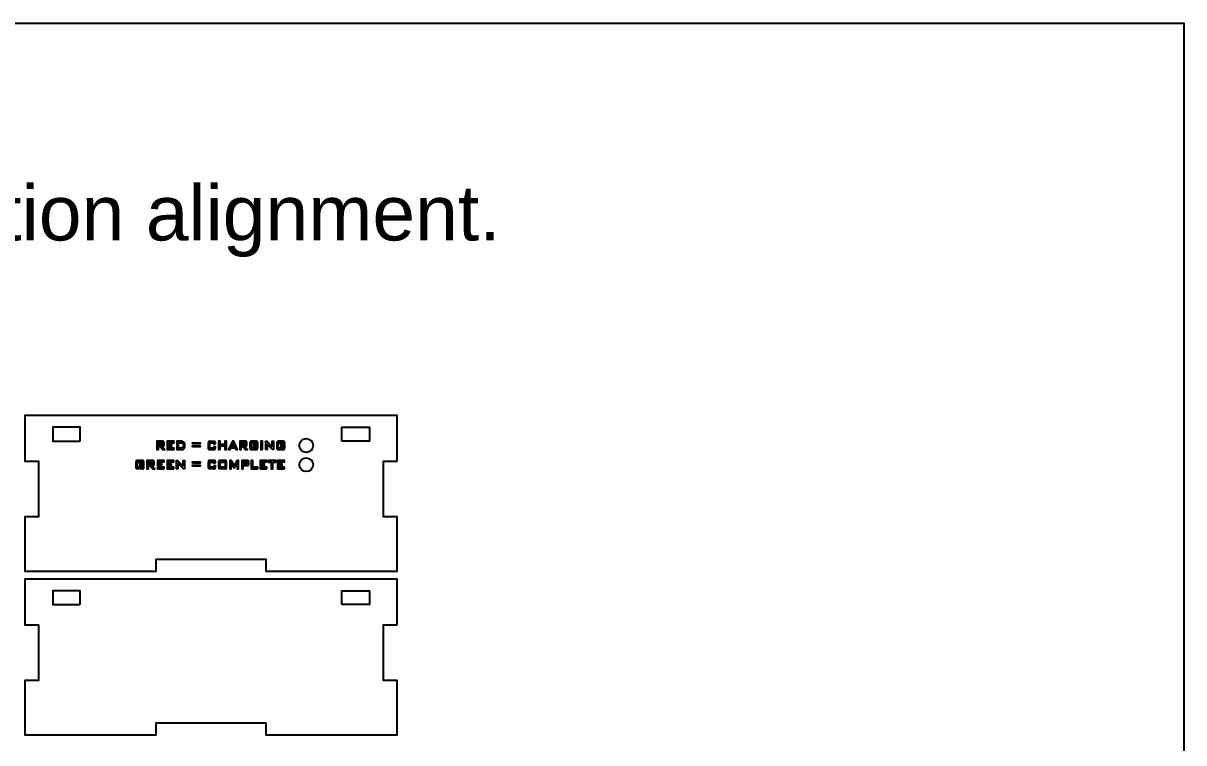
# Model space of a CAD drawing. Header units: inches. Extents: x 17686.2 to 17710.1, y 16300.4 to 16318.2.
# Drawn here: x 17699.58 to 17710.11, y 16308.96 to 16315.48 of the extents above; entities that cross this region are included whole.
import ezdxf

# ---------------------------------------------------------------- set-up
doc = ezdxf.new("R2010")
doc.units = ezdxf.units.IN
doc.header["$MEASUREMENT"] = 0
doc.layers.add('DEFAULT_LAYER', color=1, linetype='Continuous')
doc.styles.get("Standard").update_dxf_attribs({"font": 'arial.ttf'})

msp = doc.modelspace()

# ---------------------------------------------------------------- linework, layer by layer
at = {"color": 3}
msp.add_lwpolyline([(17686.235, 16315.485), (17710.112, 16315.485), (17710.112, 16300.371), (17686.235, 16300.371)], close=True, dxfattribs=at)
at = {"color": 1, "linetype": 'ByBlock'}
for points in [[(17702.969, 16311.508), (17702.844, 16311.508), (17702.844, 16311.008), (17702.969, 16311.008), (17702.969, 16310.508), (17701.781, 16310.508), (17701.781, 16310.618), (17700.781, 16310.618), (17700.781, 16310.508), (17699.594, 16310.508), (17699.594, 16311.008), (17699.719, 16311.008), (17699.719, 16311.508), (17699.594, 16311.508), (17699.594, 16311.928), (17702.969, 16311.928)], [(17700.094, 16311.693), (17700.094, 16311.818), (17699.844, 16311.818), (17699.844, 16311.693)], [(17702.469, 16311.693), (17702.469, 16311.818), (17702.719, 16311.818), (17702.719, 16311.693)], [(17702.969, 16310.024), (17702.844, 16310.024), (17702.844, 16309.524), (17702.969, 16309.524), (17702.969, 16309.024), (17701.781, 16309.024), (17701.781, 16309.134), (17700.781, 16309.134), (17700.781, 16309.024), (17699.594, 16309.024), (17699.594, 16309.524), (17699.719, 16309.524), (17699.719, 16310.024), (17699.594, 16310.024), (17699.594, 16310.444), (17702.969, 16310.444)], [(17700.094, 16310.209), (17700.094, 16310.334), (17699.844, 16310.334), (17699.844, 16310.209)], [(17702.469, 16310.209), (17702.469, 16310.334), (17702.719, 16310.334), (17702.719, 16310.209)]]:
    msp.add_lwpolyline(points, close=True, dxfattribs=at)
at = {"color": 2, "linetype": 'ByBlock'}
for points in [[(17700.804, 16311.644), (17700.818, 16311.644), (17700.842, 16311.616), (17700.862, 16311.616), (17700.834, 16311.644), (17700.845, 16311.644), (17700.852, 16311.648), (17700.853, 16311.649), (17700.855, 16311.659), (17700.855, 16311.679), (17700.852, 16311.687), (17700.85, 16311.689), (17700.842, 16311.691), (17700.79, 16311.691), (17700.79, 16311.616), (17700.804, 16311.616)], [(17700.841, 16311.677), (17700.842, 16311.672), (17700.842, 16311.663), (17700.841, 16311.658), (17700.836, 16311.657), (17700.804, 16311.657), (17700.804, 16311.678), (17700.836, 16311.678)], [(17700.946, 16311.616), (17700.946, 16311.63), (17700.897, 16311.63), (17700.897, 16311.649), (17700.926, 16311.649), (17700.926, 16311.661), (17700.897, 16311.661), (17700.897, 16311.678), (17700.946, 16311.678), (17700.946, 16311.691), (17700.884, 16311.691), (17700.884, 16311.616)], [(17701.021, 16311.617), (17701.023, 16311.618), (17701.032, 16311.621), (17701.036, 16311.627), (17701.041, 16311.635), (17701.043, 16311.643), (17701.044, 16311.654), (17701.043, 16311.664), (17701.041, 16311.674), (17701.036, 16311.681), (17701.035, 16311.682), (17701.027, 16311.687), (17701.02, 16311.691), (17700.972, 16311.691), (17700.972, 16311.616), (17701.014, 16311.616)], [(17700.985, 16311.678), (17701.011, 16311.678), (17701.018, 16311.676), (17701.025, 16311.672), (17701.028, 16311.665), (17701.031, 16311.654), (17701.028, 16311.643), (17701.024, 16311.636), (17701.021, 16311.634), (17701.014, 16311.631), (17701.003, 16311.63), (17700.985, 16311.63)], [(17701.114, 16311.669), (17701.114, 16311.678), (17701.183, 16311.678), (17701.183, 16311.669)], [(17701.114, 16311.64), (17701.114, 16311.65), (17701.183, 16311.65), (17701.183, 16311.64)], [(17701.256, 16311.629), (17701.259, 16311.619), (17701.261, 16311.617), (17701.306, 16311.616), (17701.312, 16311.616), (17701.318, 16311.619), (17701.32, 16311.622), (17701.321, 16311.634), (17701.321, 16311.642), (17701.307, 16311.642), (17701.307, 16311.63), (17701.27, 16311.63), (17701.27, 16311.678), (17701.307, 16311.678), (17701.307, 16311.666), (17701.321, 16311.673), (17701.321, 16311.679), (17701.318, 16311.687), (17701.316, 16311.69), (17701.271, 16311.691), (17701.265, 16311.691), (17701.259, 16311.687), (17701.257, 16311.684), (17701.256, 16311.673)], [(17701.364, 16311.616), (17701.364, 16311.649), (17701.408, 16311.649), (17701.408, 16311.616), (17701.422, 16311.616), (17701.422, 16311.691), (17701.408, 16311.691), (17701.408, 16311.662), (17701.364, 16311.662), (17701.364, 16311.691), (17701.35, 16311.691), (17701.35, 16311.616)], [(17701.461, 16311.632), (17701.499, 16311.632), (17701.506, 16311.616), (17701.522, 16311.616), (17701.488, 16311.691), (17701.475, 16311.691), (17701.44, 16311.616), (17701.455, 16311.616)], [(17701.481, 16311.677), (17701.494, 16311.645), (17701.468, 16311.645)], [(17701.556, 16311.644), (17701.568, 16311.644), (17701.592, 16311.616), (17701.613, 16311.616), (17701.585, 16311.644), (17701.596, 16311.644), (17701.603, 16311.648), (17701.604, 16311.649), (17701.607, 16311.659), (17701.607, 16311.677), (17701.606, 16311.679), (17701.603, 16311.687), (17701.602, 16311.689), (17701.594, 16311.691), (17701.542, 16311.691), (17701.542, 16311.616), (17701.556, 16311.616)], [(17701.591, 16311.677), (17701.594, 16311.672), (17701.594, 16311.663), (17701.591, 16311.658), (17701.587, 16311.657), (17701.556, 16311.657), (17701.556, 16311.678), (17701.587, 16311.678)], [(17701.636, 16311.619), (17701.64, 16311.617), (17701.649, 16311.616), (17701.695, 16311.616), (17701.702, 16311.619), (17701.704, 16311.622), (17701.705, 16311.634), (17701.705, 16311.659), (17701.668, 16311.659), (17701.668, 16311.647), (17701.691, 16311.647), (17701.691, 16311.63), (17701.648, 16311.63), (17701.648, 16311.678), (17701.691, 16311.678), (17701.691, 16311.672), (17701.705, 16311.673), (17701.705, 16311.679), (17701.702, 16311.687), (17701.699, 16311.69), (17701.69, 16311.691), (17701.644, 16311.691), (17701.636, 16311.687), (17701.635, 16311.684), (17701.633, 16311.673), (17701.633, 16311.634), (17701.634, 16311.629)], [(17701.749, 16311.616), (17701.749, 16311.691), (17701.734, 16311.691), (17701.734, 16311.616)], [(17701.837, 16311.64), (17701.837, 16311.691), (17701.849, 16311.691), (17701.849, 16311.616), (17701.84, 16311.616), (17701.792, 16311.666), (17701.792, 16311.616), (17701.779, 16311.616), (17701.779, 16311.691), (17701.789, 16311.691)], [(17701.893, 16311.616), (17701.939, 16311.616), (17701.947, 16311.619), (17701.948, 16311.622), (17701.95, 16311.634), (17701.95, 16311.659), (17701.913, 16311.659), (17701.913, 16311.647), (17701.936, 16311.647), (17701.936, 16311.63), (17701.892, 16311.63), (17701.892, 16311.678), (17701.936, 16311.678), (17701.936, 16311.672), (17701.95, 16311.673), (17701.95, 16311.679), (17701.947, 16311.687), (17701.944, 16311.69), (17701.935, 16311.691), (17701.888, 16311.691), (17701.882, 16311.687), (17701.88, 16311.684), (17701.879, 16311.673), (17701.879, 16311.629), (17701.882, 16311.619), (17701.884, 16311.617)], [(17700.6, 16311.453), (17700.603, 16311.445), (17700.606, 16311.443), (17700.656, 16311.442), (17700.661, 16311.442), (17700.668, 16311.445), (17700.67, 16311.448), (17700.671, 16311.458), (17700.671, 16311.485), (17700.634, 16311.485), (17700.634, 16311.472), (17700.657, 16311.472), (17700.657, 16311.455), (17700.614, 16311.455), (17700.614, 16311.502), (17700.657, 16311.502), (17700.657, 16311.497), (17700.671, 16311.499), (17700.671, 16311.504), (17700.668, 16311.513), (17700.666, 16311.516), (17700.614, 16311.516), (17700.61, 16311.516), (17700.603, 16311.513), (17700.602, 16311.51), (17700.6, 16311.498)], [(17700.714, 16311.47), (17700.728, 16311.47), (17700.752, 16311.442), (17700.772, 16311.442), (17700.744, 16311.47), (17700.755, 16311.47), (17700.762, 16311.473), (17700.763, 16311.474), (17700.765, 16311.484), (17700.765, 16311.504), (17700.762, 16311.513), (17700.76, 16311.514), (17700.752, 16311.516), (17700.7, 16311.516), (17700.7, 16311.442), (17700.714, 16311.442)], [(17700.855, 16311.442), (17700.855, 16311.455), (17700.807, 16311.455), (17700.807, 16311.474), (17700.836, 16311.474), (17700.836, 16311.487), (17700.807, 16311.487), (17700.807, 16311.504), (17700.855, 16311.504), (17700.855, 16311.516), (17700.794, 16311.516), (17700.794, 16311.442)], [(17700.944, 16311.442), (17700.944, 16311.455), (17700.895, 16311.455), (17700.895, 16311.474), (17700.923, 16311.474), (17700.923, 16311.487), (17700.895, 16311.487), (17700.895, 16311.504), (17700.943, 16311.504), (17700.943, 16311.516), (17700.882, 16311.516), (17700.882, 16311.442)], [(17701.027, 16311.466), (17701.027, 16311.516), (17701.04, 16311.516), (17701.04, 16311.442), (17701.031, 16311.442), (17700.981, 16311.492), (17700.981, 16311.442), (17700.969, 16311.442), (17700.969, 16311.516), (17700.978, 16311.516)], [(17701.256, 16311.453), (17701.259, 16311.445), (17701.261, 16311.443), (17701.306, 16311.442), (17701.312, 16311.442), (17701.318, 16311.445), (17701.32, 16311.448), (17701.321, 16311.458), (17701.321, 16311.468), (17701.307, 16311.468), (17701.307, 16311.455), (17701.27, 16311.455), (17701.27, 16311.502), (17701.307, 16311.502), (17701.307, 16311.491), (17701.321, 16311.498), (17701.321, 16311.504), (17701.318, 16311.513), (17701.314, 16311.516), (17701.271, 16311.516), (17701.265, 16311.516), (17701.259, 16311.513), (17701.257, 16311.51), (17701.256, 16311.498)], [(17701.349, 16311.453), (17701.351, 16311.445), (17701.355, 16311.443), (17701.408, 16311.442), (17701.413, 16311.442), (17701.419, 16311.445), (17701.422, 16311.448), (17701.423, 16311.498), (17701.423, 16311.504), (17701.419, 16311.513), (17701.414, 16311.516), (17701.364, 16311.516), (17701.359, 16311.516), (17701.351, 16311.513), (17701.35, 16311.51), (17701.349, 16311.498)], [(17701.464, 16311.493), (17701.489, 16311.45), (17701.492, 16311.45), (17701.517, 16311.492), (17701.517, 16311.442), (17701.531, 16311.442), (17701.531, 16311.516), (17701.519, 16311.516), (17701.492, 16311.471), (17701.464, 16311.516), (17701.452, 16311.516), (17701.452, 16311.442), (17701.464, 16311.442)], [(17701.574, 16311.47), (17701.611, 16311.47), (17701.615, 16311.471), (17701.621, 16311.474), (17701.622, 16311.475), (17701.625, 16311.485), (17701.625, 16311.501), (17701.624, 16311.504), (17701.621, 16311.513), (17701.62, 16311.514), (17701.611, 16311.516), (17701.56, 16311.516), (17701.56, 16311.442), (17701.574, 16311.442)], [(17701.705, 16311.442), (17701.705, 16311.455), (17701.66, 16311.455), (17701.66, 16311.516), (17701.646, 16311.516), (17701.646, 16311.442)], [(17701.787, 16311.442), (17701.787, 16311.455), (17701.739, 16311.455), (17701.739, 16311.474), (17701.767, 16311.474), (17701.767, 16311.487), (17701.739, 16311.487), (17701.739, 16311.504), (17701.786, 16311.504), (17701.786, 16311.516), (17701.726, 16311.516), (17701.726, 16311.442)], [(17701.841, 16311.502), (17701.868, 16311.502), (17701.868, 16311.516), (17701.799, 16311.516), (17701.799, 16311.502), (17701.827, 16311.502), (17701.827, 16311.442), (17701.841, 16311.442)], [(17701.948, 16311.442), (17701.948, 16311.455), (17701.9, 16311.455), (17701.9, 16311.474), (17701.927, 16311.474), (17701.927, 16311.487), (17701.9, 16311.487), (17701.9, 16311.504), (17701.947, 16311.504), (17701.947, 16311.516), (17701.886, 16311.516), (17701.886, 16311.442)], [(17700.751, 16311.484), (17700.745, 16311.483), (17700.714, 16311.483), (17700.714, 16311.504), (17700.745, 16311.504), (17700.751, 16311.502), (17700.752, 16311.497), (17700.752, 16311.489)], [(17701.114, 16311.494), (17701.114, 16311.504), (17701.183, 16311.504), (17701.183, 16311.494)], [(17701.114, 16311.466), (17701.114, 16311.475), (17701.183, 16311.475), (17701.183, 16311.466)], [(17701.363, 16311.502), (17701.409, 16311.502), (17701.409, 16311.455), (17701.363, 16311.455)], [(17701.609, 16311.503), (17701.611, 16311.498), (17701.611, 16311.49), (17701.609, 16311.485), (17701.605, 16311.484), (17701.574, 16311.484), (17701.574, 16311.504), (17701.605, 16311.504)]]:
    msp.add_lwpolyline(points, close=True, dxfattribs=at)
at = {"color": 1, "linetype": 'ByBlock'}
for centre in [(17702.146, 16311.653), (17702.146, 16311.478)]:
    msp.add_circle(centre, 0.0625, dxfattribs=at)

# ---------------------------------------------------------------- texts
at = {"layer": 'DEFAULT_LAYER', "color": 3, "linetype": 'Continuous', "insert": (17686.889, 16314.847), "char_height": 0.5, "attachment_point": 1}
msp.add_mtext_dynamic_manual_height_columns('Red = vector cuts.\\PGreen = fast vector marking for construction alignment.\\PYellow = engraving.', width=163.30547, gutter_width=1, heights=[19.731], dxfattribs=at)

doc.saveas('drawing.dxf')
